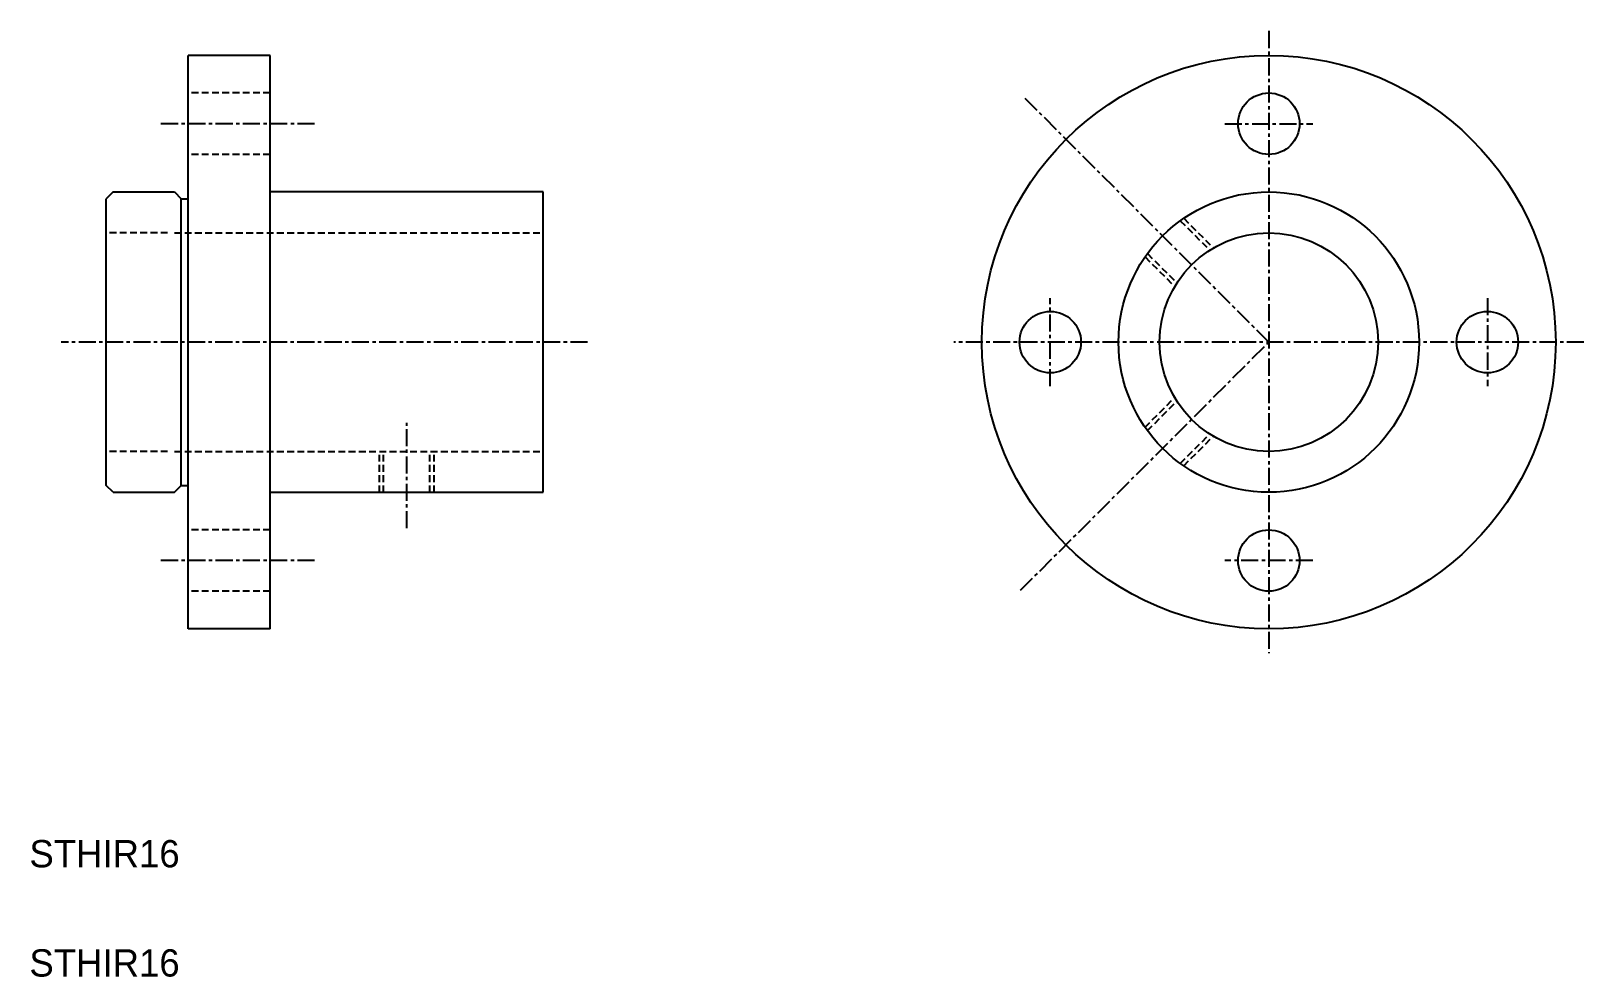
# Model space of a CAD drawing. Extents: x 10 to 124, y 10 to 79.
import ezdxf

# ---------------------------------------------------------------- set-up
doc = ezdxf.new("R2010")
doc.units = 0
doc.linetypes.add('CENTER', pattern=[2, 1.25, -0.25, 0.25, -0.25])
doc.linetypes.add('DASHED', pattern=[0.75, 0.5, -0.25])
doc.layers.get('0').update_dxf_attribs({"linetype": 'CONTINUOUS'})
doc.layers.add('CENTER', color=1, linetype='CENTER')

msp = doc.modelspace()

# ---------------------------------------------------------------- linework, layer by layer
at = {"color": 7, "linetype": 'CONTINUOUS'}
for p, q in [((21.62, 35.47), (21.62, 77.47)), ((27.62, 77.47), (21.62, 77.47)), ((27.62, 35.47), (27.62, 77.47)), ((16.12, 67.47), (15.62, 66.97)), ((16.12, 67.47), (20.62, 67.47)), ((20.62, 67.47), (21.12, 66.97)), ((47.62, 67.47), (27.62, 67.47)), ((47.62, 45.47), (47.62, 67.47)), ((15.62, 45.97), (15.62, 66.97)), ((21.12, 45.97), (21.12, 66.97)), ((21.12, 66.97), (21.62, 66.97)), ((16.12, 45.47), (15.62, 45.97)), ((16.12, 45.47), (20.62, 45.47)), ((20.62, 45.47), (21.12, 45.97)), ((21.12, 45.97), (21.62, 45.97)), ((27.62, 45.47), (47.62, 45.47)), ((27.62, 35.47), (21.62, 35.47))]:
    msp.add_line(p, q, dxfattribs=at)
at = {"color": 3, "linetype": 'DASHED'}
for p, q in [((27.62, 74.72), (21.62, 74.72)), ((27.62, 70.22), (21.62, 70.22)), ((94.25, 65.36), (96.41, 63.2)), ((94.5, 65.54), (96.67, 63.37)), ((20.12, 64.47), (15.62, 64.47)), ((20.62, 64.47), (47.62, 64.47)), ((91.67, 62.71), (93.84, 60.54)), ((91.85, 62.96), (94, 60.8)), ((91.67, 50.24), (93.84, 52.41)), ((91.85, 49.99), (94, 52.15)), ((94.25, 47.59), (96.41, 49.74)), ((94.5, 47.41), (96.67, 49.58)), ((20.12, 48.47), (15.62, 48.47)), ((20.62, 48.47), (47.62, 48.47)), ((35.62, 45.47), (35.62, 48.47)), ((35.92, 45.47), (35.92, 48.47)), ((39.32, 45.47), (39.32, 48.47)), ((39.62, 45.47), (39.62, 48.47)), ((27.62, 42.72), (21.62, 42.72)), ((27.62, 38.22), (21.62, 38.22))]:
    msp.add_line(p, q, dxfattribs=at)
at = {"color": 7, "linetype": 'CONTINUOUS'}
for centre, radius in [((100.73, 56.47), 21), ((100.73, 72.47), 2.25), ((100.73, 56.47), 11), ((100.73, 56.47), 8), ((84.73, 56.47), 2.25), ((116.73, 56.47), 2.25), ((100.73, 40.47), 2.25)]:
    msp.add_circle(centre, radius, dxfattribs=at)
at = {"layer": 'CENTER', "color": 1, "linetype": 'CENTER'}
for p, q in [((100.73, 79.26), (100.73, 33.69)), ((82.86, 74.35), (100.73, 56.47)), ((30.88, 72.47), (19.53, 72.47)), ((97.5, 72.47), (103.96, 72.47)), ((84.73, 53.25), (84.73, 59.7)), ((116.73, 59.7), (116.73, 53.25)), ((50.86, 56.47), (12.33, 56.47)), ((123.8, 56.47), (77.67, 56.47)), ((82.55, 38.29), (100.73, 56.47)), ((37.62, 42.85), (37.62, 50.57)), ((30.88, 40.47), (19.53, 40.47)), ((103.96, 40.47), (97.5, 40.47))]:
    msp.add_line(p, q, dxfattribs=at)

# ---------------------------------------------------------------- texts
at = {"color": 7, "linetype": 'CONTINUOUS'}
for p in [(10, 18), (10, 10)]:
    msp.add_text('STHIR16', height=2, dxfattribs=at).set_placement(p)

doc.saveas('drawing.dxf')
